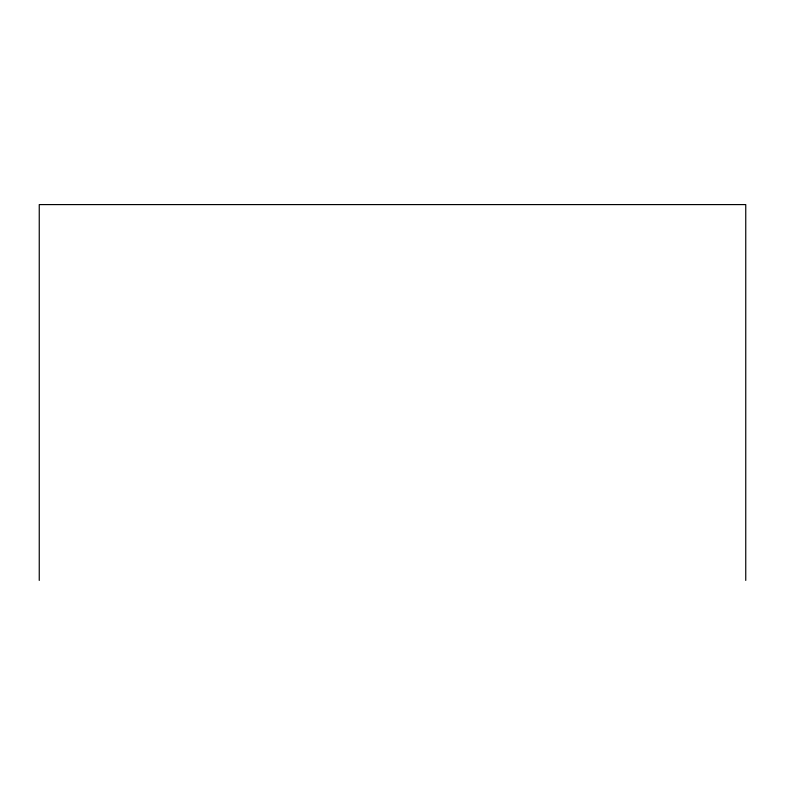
<?xml version="1.0" encoding="UTF-8"?>
<svg xmlns="http://www.w3.org/2000/svg" width="785" height="785" viewBox="0 0 785 785"><rect width="100%" height="100%" fill="white"/><g stroke="black" fill="none" stroke-linecap="round" stroke-linejoin="round"><path stroke-width="1.18" d="M745.75 580.409L745.75 204.591L39.25 204.591L39.25 580.409"/></g></svg>
